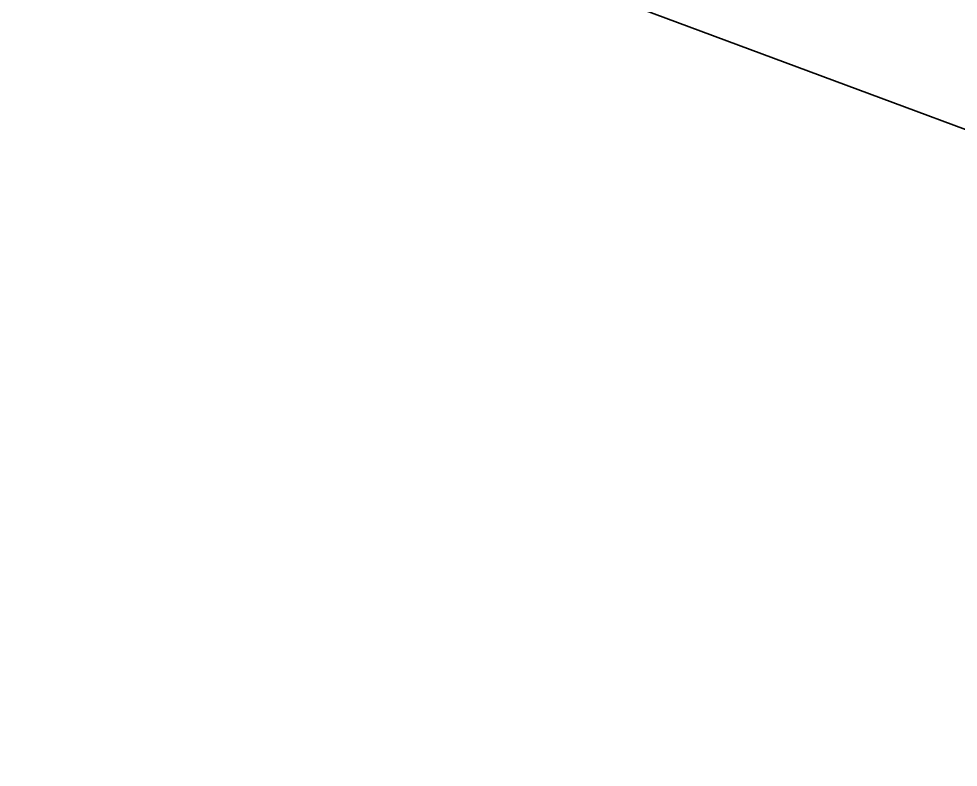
# Model space of a CAD drawing. Header units: inches. Extents: x -3.5 to 26.9, y -12.5 to 13.2.
# Drawn here: x 22.2867 to 22.4146, y -11.5389 to -11.437 of the extents above; entities that cross this region are included whole.
import ezdxf

# ---------------------------------------------------------------- set-up
doc = ezdxf.new("R2010")
doc.units = ezdxf.units.IN
doc.header["$MEASUREMENT"] = 0
doc.layers.add('Bouquet Lantern - Floral Panels', color=7, linetype='Continuous', lineweight=0)

msp = doc.modelspace()

# ---------------------------------------------------------------- linework, layer by layer
at = {"layer": 'Bouquet Lantern - Floral Panels', "color": 250, "lineweight": 35, "true_color": 0x231f20}
for points, knots in [([(23.49377, -7.69365), (23.48572, -7.66976), (23.46141, -7.64879), (23.44308, -7.64879), (23.44308, -7.64879), (23.09808, -7.64879), (23.09808, -7.64879), (23.08183, -7.64879), (23.0903, -7.61906), (23.10558, -7.61906), (23.10558, -7.61906), (23.35822, -7.61906), (23.35822, -7.61906), (23.391, -7.61906), (23.42447, -7.56767), (23.40433, -7.51156), (23.29155, -7.19642), (22.91391, -6.77267), (22.61794, -6.77267), (22.61794, -6.77267), (22.36225, -6.77267), (22.36225, -6.77267), (22.06933, -6.77267), (21.70822, -7.15531), (21.57961, -7.51156), (21.56266, -7.55851), (21.59891, -7.61906), (21.62988, -7.61906), (21.62988, -7.61906), (21.85975, -7.61906), (21.85975, -7.61906), (21.8753, -7.61906), (21.8828, -7.64879), (21.86641, -7.64879), (21.86641, -7.64879), (21.54155, -7.64879), (21.54155, -7.64879), (21.51961, -7.64879), (21.49627, -7.66629), (21.4885, -7.68684), (21.3485, -8.05629), (21.12808, -8.76115), (21.12808, -9.43004), (21.12808, -10.43198), (21.3485, -11.2824), (21.56822, -11.87323), (21.58113, -11.90753), (21.60725, -11.94017), (21.636, -11.94017), (21.636, -11.94017), (21.87586, -11.94017), (21.87586, -11.94017), (21.92627, -11.94017), (21.92738, -11.97323), (21.91252, -11.97323), (21.91252, -11.97323), (21.69322, -11.97323), (21.69322, -11.97323), (21.64905, -11.97323), (21.62266, -12.03642), (21.64683, -12.08406), (21.73822, -12.26295), (21.83336, -12.52656), (21.97405, -12.52337), (21.97405, -12.52337), (22.97363, -12.52337), (22.97363, -12.52337), (23.12738, -12.52434), (23.22697, -12.26628), (23.31613, -12.08198), (23.33905, -12.03462), (23.31211, -11.97323), (23.26877, -11.97323), (23.26877, -11.97323), (23.04877, -11.97323), (23.04877, -11.97323), (23.03127, -11.97323), (23.03433, -11.94017), (23.08447, -11.94017), (23.08447, -11.94017), (23.32516, -11.94017), (23.32516, -11.94017), (23.35933, -11.94017), (23.3903, -11.90198), (23.40405, -11.85976), (23.65058, -11.16226), (23.86794, -10.44115), (23.86794, -9.43003), (23.86794, -8.67281), (23.61933, -8.0667), (23.49377, -7.69365), (23.49377, -7.69365), (23.49377, -7.69365), (23.49377, -7.69365), (23.49377, -7.69365), (23.49377, -7.69365), (23.49377, -7.69365)], [0, 0, 0, 0, 1, 1, 1, 2, 2, 2, 3, 3, 3, 4, 4, 4, 5, 5, 5, 6, 6, 6, 7, 7, 7, 8, 8, 8, 9, 9, 9, 10, 10, 10, 11, 11, 11, 12, 12, 12, 13, 13, 13, 14, 14, 14, 15, 15, 15, 16, 16, 16, 17, 17, 17, 18, 18, 18, 19, 19, 19, 20, 20, 20, 21, 21, 21, 22, 22, 22, 23, 23, 23, 24, 24, 24, 25, 25, 25, 26, 26, 26, 27, 27, 27, 28, 28, 28, 29, 29, 29, 30, 30, 30, 31, 31, 31, 32, 32, 32, 32]), ([(21.83975, -11.53698), (21.80322, -11.50365), (21.77475, -11.46087), (21.75877, -11.41143), (21.72919, -11.31948), (21.69155, -11.19962), (21.65211, -11.05865), (21.68113, -11.07323), (21.71613, -11.07767), (21.74391, -11.0674), (21.94336, -10.99823), (22.13572, -10.68795), (22.2028, -10.54156), (22.20558, -10.53545), (22.20766, -10.52962), (22.20947, -10.52406), (22.27419, -10.38268), (22.3278, -10.28476), (22.45225, -10.26545), (22.53516, -10.26365), (22.59197, -10.3399), (22.62127, -10.41281), (22.63155, -10.43698), (22.63863, -10.46212), (22.64308, -10.48754), (22.6428, -10.48768), (22.64266, -10.48781), (22.64238, -10.48809), (22.58877, -10.53281), (22.41127, -10.64643), (22.37627, -10.68309), (22.37627, -10.68309), (22.36988, -10.47406), (22.36988, -10.47406), (22.36933, -10.45809), (22.35613, -10.44545), (22.34002, -10.44573), (22.32294, -10.44615), (22.30933, -10.46031), (22.30988, -10.47754), (22.30988, -10.47754), (22.3185, -10.7524), (22.3185, -10.7524), (22.24669, -10.86392), (22.26711, -10.94517), (22.32586, -10.97781), (22.32586, -10.97781), (22.3303, -11.12948), (22.3303, -11.12948), (22.26377, -11.12976), (22.20072, -11.17948), (22.19433, -11.25045), (22.11294, -11.21517), (22.04641, -11.23767), (22.00627, -11.33406), (21.8428, -11.2817), (21.77141, -11.4342), (21.83975, -11.53712), (21.83975, -11.53712), (21.83975, -11.53712), (21.83975, -11.53712), (21.83975, -11.53712), (21.83975, -11.53698), (21.83975, -11.53698)], [0, 0, 0, 0, 1, 1, 1, 2, 2, 2, 3, 3, 3, 4, 4, 4, 5, 5, 5, 6, 6, 6, 7, 7, 7, 8, 8, 8, 9, 9, 9, 10, 10, 10, 11, 11, 11, 12, 12, 12, 13, 13, 13, 14, 14, 14, 15, 15, 15, 16, 16, 16, 17, 17, 17, 18, 18, 18, 19, 19, 19, 20, 20, 20, 21, 21, 21, 21]), ([(23.26238, -11.30268), (23.24863, -11.27379), (23.21988, -11.25295), (23.18141, -11.26379), (23.08683, -11.28754), (23.04141, -11.38823), (22.96891, -11.44476), (22.89891, -11.51143), (22.81975, -11.58712), (22.72252, -11.5849), (22.68947, -11.58073), (22.68725, -11.56365), (22.68447, -11.54198), (22.68572, -11.50462), (22.64752, -11.48337), (22.62058, -11.51559), (22.59405, -11.55476), (22.60766, -11.5899), (22.63669, -11.61295), (22.63669, -11.61295), (22.20086, -11.61295), (22.20086, -11.61295), (22.22572, -11.54851), (22.27113, -11.44601), (22.26947, -11.39031), (22.29155, -11.40504), (22.3135, -11.41476), (22.32766, -11.41934), (22.32766, -11.41934), (22.32766, -11.41934), (22.32766, -11.41934), (22.32766, -11.41934), (22.4953, -11.4817), (22.4953, -11.4817), (22.52558, -11.49323), (22.56086, -11.47795), (22.57266, -11.4467), (22.59322, -11.38573), (22.65363, -11.26101), (22.65072, -11.19462), (22.67225, -11.20879), (22.6935, -11.21809), (22.70738, -11.22254), (22.70738, -11.22254), (22.70738, -11.22254), (22.70738, -11.22254), (22.70738, -11.22254), (22.87502, -11.2849), (22.87502, -11.2849), (22.9053, -11.29642), (22.94058, -11.28115), (22.95238, -11.2499), (22.97183, -11.19212), (23.03169, -11.06615), (23.0303, -11.00365), (23.05336, -11.01962), (23.07683, -11.03004), (23.09183, -11.0349), (23.09183, -11.0349), (23.09183, -11.0349), (23.09183, -11.0349), (23.09183, -11.0349), (23.25947, -11.09726), (23.25947, -11.09726), (23.28975, -11.10879), (23.32502, -11.09351), (23.33683, -11.06226), (23.33863, -11.05642), (23.34072, -11.05045), (23.34294, -11.04434), (23.316, -11.13615), (23.28877, -11.22226), (23.26225, -11.30254), (23.26225, -11.30254), (23.26225, -11.30254), (23.26225, -11.30254), (23.26225, -11.30254), (23.26238, -11.30268), (23.26238, -11.30268)], [0, 0, 0, 0, 1, 1, 1, 2, 2, 2, 3, 3, 3, 4, 4, 4, 5, 5, 5, 6, 6, 6, 7, 7, 7, 8, 8, 8, 9, 9, 9, 10, 10, 10, 11, 11, 11, 12, 12, 12, 13, 13, 13, 14, 14, 14, 15, 15, 15, 16, 16, 16, 17, 17, 17, 18, 18, 18, 19, 19, 19, 20, 20, 20, 21, 21, 21, 22, 22, 22, 23, 23, 23, 24, 24, 24, 25, 25, 25, 26, 26, 26, 26])]:
    msp.add_open_spline(points, degree=3, knots=knots, dxfattribs=at)

doc.saveas('drawing.dxf')
